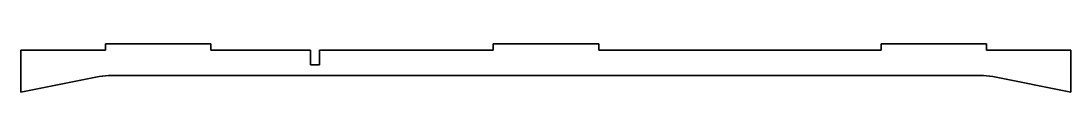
# Model space of a CAD drawing. Header units: inches. Extents: x 0 to 498, y 0 to 23.
import ezdxf

# ---------------------------------------------------------------- set-up
doc = ezdxf.new("R2010")
doc.units = ezdxf.units.IN
doc.header["$MEASUREMENT"] = 0
doc.layers.add('Visible (ANSI)', color=7, linetype='Continuous', lineweight=35)

# ---------------------------------------------------------------- blocks, each defined once
blk = doc.blocks.new('3DOF250-V003-CARTV01_Chapa Mesa y Acopladores_3DOF250-V003-CARTV01')
at = {"layer": 'Visible (ANSI)'}
for p, q in [((-208.75, 8.5), (-208.75, 11.5)), ((-208.75, 11.5), (-158.75, 11.5)), ((-158.75, 11.5), (-158.75, 8.5)), ((-25, 8.5), (-25, 11.5)), ((-25, 11.5), (25, 11.5)), ((25, 11.5), (25, 8.5)), ((158.75, 8.5), (158.75, 11.5)), ((158.75, 11.5), (208.75, 11.5)), ((208.75, 11.5), (208.75, 8.5)), ((-248.75, -11.5), (-248.75, 8.5)), ((-248.75, 8.5), (-208.75, 8.5)), ((-158.75, 8.5), (-111.65, 8.5)), ((-111.65, 1.5), (-111.65, 8.5)), ((-107.35, 8.5), (-25, 8.5)), ((-107.35, 8.5), (-107.35, 1.5)), ((25, 8.5), (158.75, 8.5)), ((208.75, 8.5), (248.75, 8.5)), ((248.75, 8.5), (248.75, -11.5)), ((-107.35, 1.5), (-111.65, 1.5)), ((-248.75, -11.5), (-211.66, -4.08)), ((-205.78, -3.5), (205.78, -3.5)), ((211.66, -4.08), (248.75, -11.5))]:
    blk.add_line(p, q, dxfattribs=at)
for centre, start, end in [((-205.78, -33.5), 90, 101.3099), ((205.78, -33.5), 78.6901, 90)]:
    blk.add_arc(centre, 30, start, end, dxfattribs=at)

msp = doc.modelspace()

# ---------------------------------------------------------------- block references
msp.add_blockref('3DOF250-V003-CARTV01_Chapa Mesa y Acopladores_3DOF250-V003-CARTV01', (248.75, 11.5))

doc.saveas('drawing.dxf')
